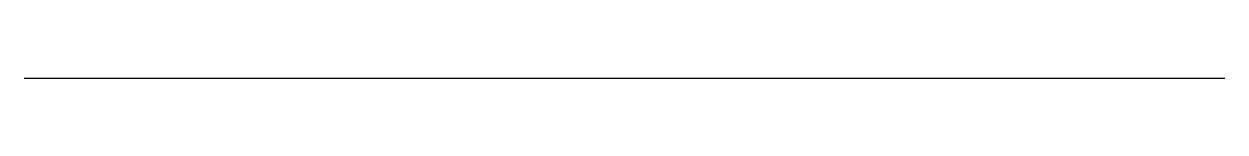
# Model space of a CAD drawing. Header units: millimetres. Extents: x 0 to 19, y 0 to 19.
# Drawn here: x 0 to 10, y 0 to 0 of the extents above.
import ezdxf

# ---------------------------------------------------------------- set-up
doc = ezdxf.new("R2010")
doc.units = ezdxf.units.MM

msp = doc.modelspace()

# ---------------------------------------------------------------- linework, layer by layer
at = {"layer": 'CUT'}
msp.add_line((0, 0), (10, 0), dxfattribs=at)
msp.add_line((0, 0), (10, 0), dxfattribs=at)

doc.saveas('drawing.dxf')
